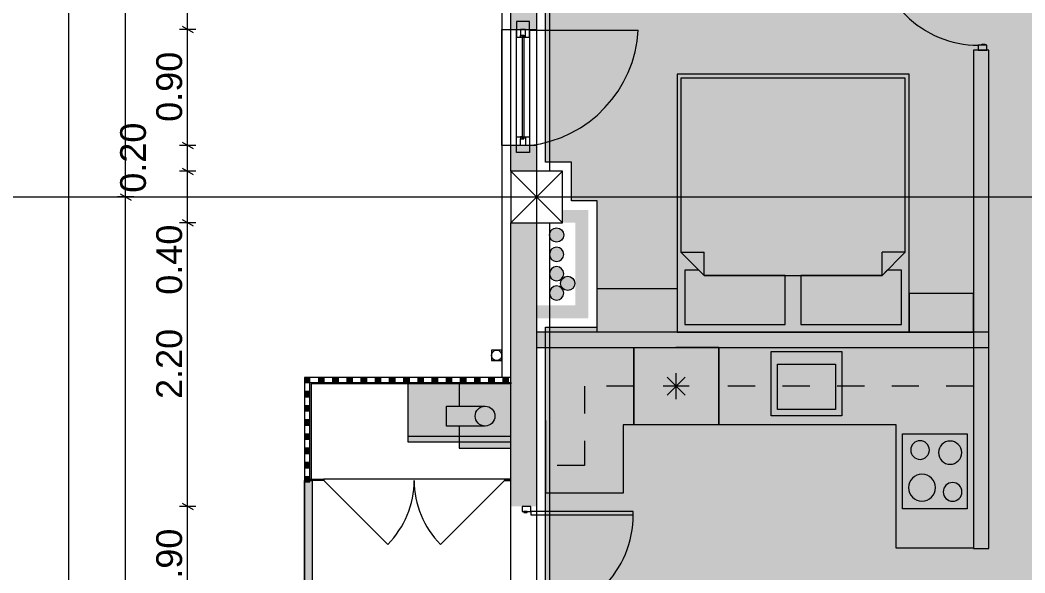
# Model space of a CAD drawing. Header units: millimetres. Extents: x 475159934 to 476245151, y 4620917055 to 4621447368.
# Drawn here: x 475229410 to 475237204, y 4621144735 to 4621149024 of the extents above; entities that cross this region are included whole.
import ezdxf

# ---------------------------------------------------------------- set-up
doc = ezdxf.new("R2010")
doc.units = ezdxf.units.MM
doc.header["$MEASUREMENT"] = 0
doc.linetypes.add('Dashed', pattern=[423.333333, 211.666667, -211.666667])
for name, color, linetype, lineweight in [('2D Drafting - General_Pen_No__1_Pen_No__7', 7, 'Continuous', 0), ('2D Drafting - General_Pen_No__250_Pen_No__2_Pen_No__250', 7, 'Continuous', 0), ('2D Drafting - General_Pen_No__250_Pen_No__2_Pen_No__7', 7, 'Continuous', 0), ('2D Drafting - General_Pen_No__250_Pen_No__7_Pen_No__250', 7, 'Continuous', 0), ('2D Drafting - General_Pen_No__250_Pen_No__7_Pen_No__7', 7, 'Continuous', 0), ('2D Drafting - General_Pen_No__7_Pen_No__7_Pen_No__7', 7, 'Continuous', 0), ('Doors_Pen_No__7_Pen_No__7_Pen_No__7', 7, 'Continuous', 0), ('G-Anno-Nplt_Pen_No__151', 151, 'Continuous', 0), ('G-Anno-Nplt_Pen_No__4', 7, 'Continuous', 0), ('gegmebi_Pen_No__1_Pen_No__7', 7, 'Continuous', 0), ('gegmebi_Pen_No__7_Pen_No__7', 7, 'Continuous', 0), ('kar-panjara_Pen_No__7_Pen_No__7_Pen_No__7', 7, 'Continuous', 0), ('New_0. გაღებები_Pen_No__210', 6, 'Continuous', 0), ('New_2D Drafting - General_Pen_No__250_Pen_No__7_Pen_No__255', 255, 'Continuous', 0), ('New_2D Drafting - General_Pen_No__30_Pen_No__9_Pen_No__9_Pen_No__255', 255, 'Continuous', 0), ('New_2D Drafting - General_Pen_No__30_Pen_No__9_Pen_No__9_Pen_No__7', 7, 'Continuous', 0), ('New_G-Anno-Nplt_Pen_No__255', 255, 'Continuous', 0), ('New_G-Anno-Nplt_Pen_No__4', 7, 'Continuous', 0), ('New_reg_nak_Pen_No__250', 7, 'Continuous', 0), ('New_reg_nak_Pen_No__7', 7, 'Continuous', 0), ('New_Structural - Bearing_Pen_No__250', 7, 'Continuous', 0), ('shaxtebi da milebi_Pen_No__1_Pen_No__1_Pen_No__1', 1, 'Continuous', 0), ('shaxtebi da milebi_Pen_No__5_Pen_No__5_Pen_No__5', 5, 'Continuous', 0), ('zoma_Pen_No__1', 1, 'Continuous', 0), ('zoma_Pen_No__142', 142, 'Continuous', 0), ('zoma_Pen_No__5_Pen_No__5', 5, 'Continuous', 0)]:
    doc.layers.add(name, color=color, linetype=linetype, lineweight=lineweight)
for name, color, linetype, lineweight, true_color in [('New_G-Anno-Nplt_Pen_No__252', 7, 'Continuous', 0, 0x666666), ('New_Interior - Furniture _Pen_No__252', 7, 'Continuous', 0, 0x666666), ('New_R03_Nakveti_Pen_No__252', 7, 'Continuous', 0, 0x666666), ('shaxtebi da milebi_Pen_No__5_Pen_No__5_Pen_No__252', 7, 'Continuous', 0, 0x666666)]:
    doc.layers.add(name, color=color, linetype=linetype, lineweight=lineweight, true_color=true_color)
for name, color, linetype in [('New_Interior - Furniture', 7, 'Continuous'), ('New_R03_Nakveti', 7, 'Continuous'), ('zoma', 7, 'Continuous')]:
    doc.layers.add(name, color=color, linetype=linetype)
doc.styles.add('GENERATED_STYLE_3', font='arial.ttf')
doc.dimstyles.new('GENERATED_STYLE__12', dxfattribs={"dimtxt": 500, "dimasz": 228, "dimexe": 0.18, "dimexo": 3, "dimgap": 0, "dimtad": 1, "dimtih": 1, "dimtoh": 1, "dimlfac": 0.001, "dimzin": 0, "dimdsep": 46, "dimtxsty": 'GENERATED_STYLE_3', "dimblk": 'ARROWHEAD_2', "dimblk1": 'ARROWHEAD_2', "dimblk2": 'ARROWHEAD_2', "dimcen": 0.09, "dimclrd": 1, "dimclre": 1, "dimclrt": 1, "dimadec": 0, "dimazin": 0, "dimtfac": 1, "dimtdec": 4, "dimtmove": 2, "dimatfit": 3, "dimfxl": 1, "dimtolj": 1, "dimtzin": 0, "dimarcsym": 0})
doc.dimstyles.new('GENERATED_STYLE__3', dxfattribs={"dimtxt": 200, "dimasz": 64.421331, "dimexe": 0.18, "dimexo": 3, "dimgap": 0, "dimtad": 1, "dimtih": 1, "dimtoh": 1, "dimlfac": 0.001, "dimzin": 0, "dimdsep": 46, "dimtxsty": 'GENERATED_STYLE_3', "dimblk": 'ARROWHEAD_2', "dimblk1": 'ARROWHEAD_2', "dimblk2": 'ARROWHEAD_2', "dimcen": 0.09, "dimclrd": 142, "dimclre": 142, "dimclrt": 142, "dimadec": 0, "dimazin": 0, "dimtfac": 1, "dimtdec": 4, "dimtmove": 0, "dimatfit": 3, "dimfxl": 1, "dimtolj": 1, "dimtzin": 0, "dimarcsym": 0})
doc.dimstyles.new('GENERATED_STYLE__6', dxfattribs={"dimtxt": 200, "dimasz": 64.421331, "dimexe": 0.18, "dimexo": 3, "dimgap": 0, "dimtad": 1, "dimlfac": 0.001, "dimzin": 0, "dimdsep": 46, "dimtxsty": 'GENERATED_STYLE_3', "dimblk": 'ARROWHEAD_2', "dimblk1": 'ARROWHEAD_2', "dimblk2": 'ARROWHEAD_2', "dimcen": 0.09, "dimclrd": 142, "dimclre": 142, "dimclrt": 142, "dimadec": 0, "dimazin": 0, "dimtfac": 1, "dimtdec": 4, "dimtmove": 0, "dimatfit": 3, "dimfxl": 1, "dimtolj": 1, "dimtzin": 0, "dimarcsym": 0})

# ---------------------------------------------------------------- blocks, each defined once
blk = doc.blocks.new('Kitchen Layout 26_2')
at = {"layer": 'New_Interior - Furniture _Pen_No__252', "color": 251, "linetype": 'Dashed', "lineweight": 0, "true_color": 0x666666}
for p, q in [((4009.1, 2811.2), (4009, 834.5)), ((4309.1, 2811.2), (4009.1, 2811.2)), ((4309, 834.5), (4309.1, 2811.2)), ((4009, 834.5), (4309, 834.5)), ((4309, 175.1), (4009, 175.1)), ((4009, 175.1), (4009, -207.5)), ((4309, -507.5), (4309, 175.1)), ((3394.3, -207.4), (3394.2, -507.4)), ((4009, -207.5), (3394.3, -207.4)), ((3394.2, -507.4), (4309, -507.5))]:
    blk.add_line(p, q, dxfattribs=at)
at = {"layer": 'New_Interior - Furniture _Pen_No__252', "color": 251, "linetype": 'Continuous', "lineweight": 0, "true_color": 0x666666}
for p, q in [((3829, 1740.9), (3829, 1290.9)), ((4179, 1740.9), (3829, 1740.9)), ((4179, 1290.9), (4179, 1740.9)), ((3829, 1290.9), (4179, 1290.9)), ((3938.3, 575.5), (4079.7, 434.1)), ((3938.3, 434.1), (4079.7, 575.5)), ((4009, 604.8), (4009, 404.8)), ((3909, 504.8), (4109, 504.8))]:
    blk.add_line(p, q, dxfattribs=at)
at = {"layer": 'New_Interior - Furniture _Pen_No__252', "color": 251, "linetype": 'Continuous', "lineweight": 0, "true_color": 0x666666, "flags": 128}
for points in [[(4309.1, 2811.2), (2750.7, 2811.2), (2750.7, 2211.2), (3709.1, 2211.2), (3709, 834.5), (4309, 834.5), (4309, 503.1)], [(3058, 2261.2), (3638, 2261.2), (3638, 2761.2), (3058, 2761.2)], [(3779, 1790.9), (3779, 1240.9), (4279, 1240.9), (4279, 1790.9)], [(3709, 834.5), (3709, 175.1), (4309, 175.1), (4309, 834.5)], [(3179.7, -507.4), (4309, -507.5), (4309, 175.1), (3709, 175.1), (3709, 92.5), (3179.7, 92.6)]]:
    blk.add_lwpolyline(points, close=True, dxfattribs=at)
at = {"layer": 'New_Interior - Furniture _Pen_No__252', "color": 251, "linetype": 'Continuous', "lineweight": 0, "true_color": 0x666666}
for centre, radius in [((3188.5, 2648.7), 72.5), ((3493, 2629.2), 90), ((3221.5, 2411.2), 105), ((3513.3, 2396.2), 72.5)]:
    blk.add_circle(centre, radius, dxfattribs=at)
blk = doc.blocks.new('Bed Layout 23_3')
at = {"layer": 'New_R03_Nakveti_Pen_No__252', "color": 251, "linetype": 'Continuous', "lineweight": 0, "true_color": 0x666666}
for p, q in [((-900, 0), (-1400, 0)), ((-1400, 0), (-1400, -300)), ((-900, -300), (-900, 0)), ((900, 0), (-900, 0)), ((-900, 0), (-900, -2000)), ((900, -2000), (900, 0)), ((-1400, -300), (-900, -300)), ((-690, -440), (-870, -620)), ((0, -440), (-690, -440)), ((-690, -440), (-690, -620)), ((690, -440), (0, -440)), ((870, -620), (690, -440)), ((690, -440), (690, -620)), ((-870, -620), (-870, -1970)), ((-870, -620), (-690, -620)), ((870, -620), (690, -620)), ((870, -1970), (870, -620)), ((-900, -2000), (900, -2000)), ((-870, -1970), (0, -1970)), ((0, -1970), (870, -1970))]:
    blk.add_line(p, q, dxfattribs=at)
at = {"layer": 'New_R03_Nakveti_Pen_No__252', "color": 251, "linetype": 'Continuous', "lineweight": 0, "true_color": 0x666666, "flags": 128}
for points in [[(-60, -440), (-60, -60), (-840, -60), (-840, -480), (-730, -480), (-690, -440)], [(690, -440), (730, -480), (840, -480), (840, -60), (60, -60), (60, -440)]]:
    blk.add_lwpolyline(points, close=True, dxfattribs=at)
blk = doc.blocks.new('*D847', base_point=(475826095.8, 4621095193.2))
at = {"layer": 'zoma_Pen_No__1', "color": 1, "linetype": 'Continuous', "lineweight": 0, "transparency": 16777216}
for p, q in [((475225307.6, 4621139826.5), (475225307.6, 4621140276.5)), ((475233216.8, 4621139826.5), (475233216.8, 4621140276.5)), ((475225394.2, 4621140201.5), (475225221, 4621139901.5)), ((475233130.2, 4621139901.5), (475233303.4, 4621140201.5)), ((475225160.9, 4621140051.5), (475225307.6, 4621140051.5)), ((475225307.6, 4621140051.5), (475233216.8, 4621140051.5)), ((475233216.8, 4621140051.5), (475233363.5, 4621140051.5))]:
    blk.add_line(p, q, dxfattribs=at)
at = {"layer": 'zoma_Pen_No__1', "color": 1, "lineweight": 0, "transparency": 16777216, "insert": (475227050.5, 4621140151.5), "char_height": 500, "attachment_point": 7, "style": 'GENERATED_STYLE_3'}
blk.add_mtext('\\A1;{\\pql;\\fArial|b0|i0|c204|p0;\\W1.000000;46.52}', dxfattribs=at)
blk = doc.blocks.new('ARROWHEAD_2')
at = {"color": 0, "linetype": 'Continuous', "lineweight": 0}
for p, q in [((-0.378, -0.655), (0.378, 0.655)), ((0, 0), (-1, 0))]:
    blk.add_line(p, q, dxfattribs=at)
blk = doc.blocks.new('*D889', base_point=(475826095.8, 4621095193.2))
at = {"layer": 'zoma_Pen_No__142', "color": 142, "linetype": 'Continuous', "lineweight": 0, "transparency": 16777216}
for p, q in [((475233236.3, 4621161611.3), (475233187.3, 4621161526.6)), ((475233211.8, 4621161505.4), (475233211.8, 4621161632.5)), ((475233636.3, 4621161611.3), (475233587.3, 4621161526.6)), ((475233611.8, 4621161505.4), (475233611.8, 4621161632.5)), ((475233170.4, 4621161569), (475233211.8, 4621161569)), ((475233211.8, 4621161569), (475233611.8, 4621161569))]:
    blk.add_line(p, q, dxfattribs=at)
at = {"layer": 'zoma_Pen_No__142', "color": 142, "lineweight": 0, "transparency": 16777216, "insert": (475232653.5, 4621161609), "char_height": 200, "attachment_point": 7, "style": 'GENERATED_STYLE_3'}
blk.add_mtext('\\A1;{\\pql;\\fArial|b0|i0|c204|p0;\\W1.000000;0.40}', dxfattribs=at)
blk = doc.blocks.new('*D890', base_point=(475826095.8, 4621095193.2))
at = {"layer": 'zoma_Pen_No__142', "color": 142, "linetype": 'Continuous', "lineweight": 0, "transparency": 16777216}
for p, q in [((475233636.3, 4621161611.3), (475233587.3, 4621161526.6)), ((475233611.8, 4621161505.4), (475233611.8, 4621161632.5)), ((475240136.3, 4621161611.3), (475240087.3, 4621161526.6)), ((475240111.8, 4621161505.4), (475240111.8, 4621161632.5)), ((475233611.8, 4621161569), (475240111.8, 4621161569))]:
    blk.add_line(p, q, dxfattribs=at)
at = {"layer": 'zoma_Pen_No__142', "color": 142, "lineweight": 0, "transparency": 16777216, "char_height": 200, "attachment_point": 7, "style": 'GENERATED_STYLE_3'}
for s, insert in [('\\A1;{\\pql;\\fArial|b0|i0|c204|p0;\\W1.000000;6.50}', (475236594.9, 4621161609)), ('\\A1;{\\pql;\\fArial|b0|i0|c204|p0;\\W1.000000;0.40}', (475239553.5, 4621161609))]:
    blk.add_mtext(s, dxfattribs=dict(at, insert=insert))
blk = doc.blocks.new('*D949', base_point=(475826095.8, 4621095193.2))
at = {"layer": 'zoma_Pen_No__142', "color": 142, "linetype": 'Continuous', "lineweight": 0, "transparency": 16777216}
for p, q in [((475230291.8, 4621147651.5), (475230164.7, 4621147651.5)), ((475230185.9, 4621147676), (475230270.7, 4621147627.1)), ((475230228.3, 4621140251.5), (475230228.3, 4621147651.5)), ((475230291.8, 4621140251.5), (475230164.7, 4621140251.5)), ((475230185.9, 4621140276), (475230270.7, 4621140227.1)), ((475230228.3, 4621140210.1), (475230228.3, 4621140251.5))]:
    blk.add_line(p, q, dxfattribs=at)
at = {"layer": 'zoma_Pen_No__142', "color": 142, "lineweight": 0, "transparency": 16777216, "insert": (475230188.3, 4621143684.6), "char_height": 200, "attachment_point": 7, "rotation": 90, "style": 'GENERATED_STYLE_3'}
blk.add_mtext('\\A1;{\\pql;\\fArial|b0|i0|c204|p0;\\W1.000000;7.40}', dxfattribs=at)
blk = doc.blocks.new('*D950', base_point=(475826095.8, 4621095193.2))
at = {"layer": 'zoma_Pen_No__142', "color": 142, "linetype": 'Continuous', "lineweight": 0, "transparency": 16777216}
for p, q in [((475230291.8, 4621155051.5), (475230164.7, 4621155051.5)), ((475230270.7, 4621155027.1), (475230185.9, 4621155076)), ((475230228.3, 4621147651.5), (475230228.3, 4621155051.5)), ((475230291.8, 4621147651.5), (475230164.7, 4621147651.5)), ((475230185.9, 4621147676), (475230270.7, 4621147627.1))]:
    blk.add_line(p, q, dxfattribs=at)
at = {"layer": 'zoma_Pen_No__142', "color": 142, "lineweight": 0, "transparency": 16777216, "insert": (475230188.3, 4621151084.6), "char_height": 200, "attachment_point": 7, "rotation": 90, "style": 'GENERATED_STYLE_3'}
blk.add_mtext('\\A1;{\\pql;\\fArial|b0|i0|c204|p0;\\W1.000000;7.40}', dxfattribs=at)
blk = doc.blocks.new('*D952', base_point=(475826095.8, 4621095193.2))
at = {"layer": 'zoma_Pen_No__142', "color": 142, "linetype": 'Continuous', "lineweight": 0, "transparency": 16777216}
for p, q in [((475229829.6, 4621159381.7), (475229744.8, 4621159430.6)), ((475229787.2, 4621159406.2), (475229787.2, 4621159447.6)), ((475229850.7, 4621159406.2), (475229723.6, 4621159406.2)), ((475229787.2, 4621140051.5), (475229787.2, 4621159406.2)), ((475229850.7, 4621140051.5), (475229723.6, 4621140051.5)), ((475229744.8, 4621140076), (475229829.6, 4621140027.1)), ((475229787.2, 4621140010.1), (475229787.2, 4621140051.5))]:
    blk.add_line(p, q, dxfattribs=at)
at = {"layer": 'zoma_Pen_No__142', "color": 142, "lineweight": 0, "transparency": 16777216, "insert": (475229747.2, 4621149385.6), "char_height": 200, "attachment_point": 7, "rotation": 90, "style": 'GENERATED_STYLE_3'}
blk.add_mtext('\\A1;{\\pql;\\fArial|b0|i0|c204|p0;\\W1.000000;19.35}', dxfattribs=at)
blk = doc.blocks.new('*D955', base_point=(475826095.8, 4621095193.2))
at = {"layer": 'zoma_Pen_No__142', "color": 142, "linetype": 'Continuous', "lineweight": 0, "transparency": 16777216}
for p, q in [((475230772.9, 4621145251.5), (475230645.8, 4621145251.5)), ((475230666.9, 4621145276), (475230751.7, 4621145227.1)), ((475230709.3, 4621144351.5), (475230709.3, 4621145251.5)), ((475230666.9, 4621144376), (475230751.7, 4621144327.1)), ((475230772.9, 4621144351.5), (475230645.8, 4621144351.5))]:
    blk.add_line(p, q, dxfattribs=at)
at = {"layer": 'zoma_Pen_No__142', "color": 142, "lineweight": 0, "transparency": 16777216, "insert": (475230669.3, 4621144534.6), "char_height": 200, "attachment_point": 7, "rotation": 90, "style": 'GENERATED_STYLE_3'}
blk.add_mtext('\\A1;{\\pql;\\fArial|b0|i0|c204|p0;\\W1.000000;0.90}', dxfattribs=at)
blk = doc.blocks.new('*D956', base_point=(475826095.8, 4621095193.2))
at = {"layer": 'zoma_Pen_No__142', "color": 142, "linetype": 'Continuous', "lineweight": 0, "transparency": 16777216}
for p, q in [((475230772.9, 4621147451.5), (475230645.8, 4621147451.5)), ((475230666.9, 4621147476), (475230751.7, 4621147427.1)), ((475230709.3, 4621145251.5), (475230709.3, 4621147451.5)), ((475230772.9, 4621145251.5), (475230645.8, 4621145251.5)), ((475230666.9, 4621145276), (475230751.7, 4621145227.1))]:
    blk.add_line(p, q, dxfattribs=at)
at = {"layer": 'zoma_Pen_No__142', "color": 142, "lineweight": 0, "transparency": 16777216, "char_height": 200, "attachment_point": 7, "rotation": 90, "style": 'GENERATED_STYLE_3'}
for s, insert in [('\\A1;{\\pql;\\fArial|b0|i0|c204|p0;\\W1.000000;0.40}', (475230669.3, 4621146893.2)), ('\\A1;{\\pql;\\fArial|b0|i0|c204|p0;\\W1.000000;2.20}', (475230669.3, 4621146084.6))]:
    blk.add_mtext(s, dxfattribs=dict(at, insert=insert))
blk = doc.blocks.new('*D957', base_point=(475826095.8, 4621095193.2))
at = {"layer": 'zoma_Pen_No__142', "color": 142, "linetype": 'Continuous', "lineweight": 0, "transparency": 16777216}
for p, q in [((475230772.9, 4621147851.5), (475230645.8, 4621147851.5)), ((475230666.9, 4621147876), (475230751.7, 4621147827.1)), ((475230709.3, 4621147451.5), (475230709.3, 4621147851.5)), ((475230772.9, 4621147451.5), (475230645.8, 4621147451.5)), ((475230666.9, 4621147476), (475230751.7, 4621147427.1))]:
    blk.add_line(p, q, dxfattribs=at)
at = {"layer": 'zoma_Pen_No__142', "color": 142, "lineweight": 0, "transparency": 16777216, "insert": (475230389.3, 4621147684.6), "char_height": 200, "attachment_point": 7, "rotation": 90, "style": 'GENERATED_STYLE_3'}
blk.add_mtext('\\A1;{\\pql;\\fArial|b0|i0|c204|p0;\\W1.000000;0.20}', dxfattribs=at)
blk = doc.blocks.new('*D958', base_point=(475826095.8, 4621095193.2))
at = {"layer": 'zoma_Pen_No__142', "color": 142, "linetype": 'Continuous', "lineweight": 0, "transparency": 16777216}
for p, q in [((475230772.9, 4621148051.5), (475230645.8, 4621148051.5)), ((475230666.9, 4621148076), (475230751.7, 4621148027.1)), ((475230709.3, 4621147851.5), (475230709.3, 4621148051.5)), ((475230772.9, 4621147851.5), (475230645.8, 4621147851.5)), ((475230666.9, 4621147876), (475230751.7, 4621147827.1))]:
    blk.add_line(p, q, dxfattribs=at)
blk = doc.blocks.new('*D959', base_point=(475826095.8, 4621095193.2))
at = {"layer": 'zoma_Pen_No__142', "color": 142, "linetype": 'Continuous', "lineweight": 0, "transparency": 16777216}
for p, q in [((475230666.9, 4621148976), (475230751.7, 4621148927.1)), ((475230772.9, 4621148951.5), (475230645.8, 4621148951.5)), ((475230709.3, 4621148051.5), (475230709.3, 4621148951.5)), ((475230772.9, 4621148051.5), (475230645.8, 4621148051.5)), ((475230666.9, 4621148076), (475230751.7, 4621148027.1))]:
    blk.add_line(p, q, dxfattribs=at)
at = {"layer": 'zoma_Pen_No__142', "color": 142, "lineweight": 0, "transparency": 16777216, "insert": (475230669.3, 4621148234.6), "char_height": 200, "attachment_point": 7, "rotation": 90, "style": 'GENERATED_STYLE_3'}
blk.add_mtext('\\A1;{\\pql;\\fArial|b0|i0|c204|p0;\\W1.000000;0.90}', dxfattribs=at)
blk = doc.blocks.new('*D960', base_point=(475826095.8, 4621095193.2))
at = {"layer": 'zoma_Pen_No__142', "color": 142, "linetype": 'Continuous', "lineweight": 0, "transparency": 16777216}
for p, q in [((475230772.9, 4621154851.5), (475230645.8, 4621154851.5)), ((475230666.9, 4621154876), (475230751.7, 4621154827.1)), ((475230709.3, 4621148951.5), (475230709.3, 4621154851.5)), ((475230666.9, 4621148976), (475230751.7, 4621148927.1)), ((475230772.9, 4621148951.5), (475230645.8, 4621148951.5))]:
    blk.add_line(p, q, dxfattribs=at)
at = {"layer": 'zoma_Pen_No__142', "color": 142, "lineweight": 0, "transparency": 16777216, "char_height": 200, "attachment_point": 7, "rotation": 90, "style": 'GENERATED_STYLE_3'}
for s, insert in [('\\A1;{\\pql;\\fArial|b0|i0|c204|p0;\\W1.000000;0.40}', (475230669.3, 4621154293.2)), ('\\A1;{\\pql;\\fArial|b0|i0|c204|p0;\\W1.000000;5.90}', (475230669.3, 4621151634.6))]:
    blk.add_mtext(s, dxfattribs=dict(at, insert=insert))
blk = doc.blocks.new('*D968', base_point=(475826095.8, 4621095193.2))
at = {"layer": 'zoma_Pen_No__142', "color": 142, "linetype": 'Continuous', "lineweight": 0, "transparency": 16777216}
for p, q in [((475300034.2, 4621159381.7), (475299949.4, 4621159430.6)), ((475299991.8, 4621159406.2), (475299991.8, 4621159447.6)), ((475300055.4, 4621159406.2), (475299928.2, 4621159406.2)), ((475299991.8, 4621140051.5), (475299991.8, 4621159406.2)), ((475300055.4, 4621140051.5), (475299928.2, 4621140051.5)), ((475299949.4, 4621140076), (475300034.2, 4621140027.1)), ((475299991.8, 4621140010.1), (475299991.8, 4621140051.5))]:
    blk.add_line(p, q, dxfattribs=at)
at = {"layer": 'zoma_Pen_No__142', "color": 142, "lineweight": 0, "transparency": 16777216, "insert": (475299951.8, 4621149385.6), "char_height": 200, "attachment_point": 7, "rotation": 90, "style": 'GENERATED_STYLE_3'}
blk.add_mtext('\\A1;{\\pql;\\fArial|b0|i0|c204|p0;\\W1.000000;19.35}', dxfattribs=at)

msp = doc.modelspace()

# ---------------------------------------------------------------- hatches: boundary and pattern name
at = {"layer": '2D Drafting - General_Pen_No__250_Pen_No__2_Pen_No__7', "linetype": 'Continuous', "lineweight": 0}
for points in [[(475236924.923, 4621144925.695), (475236924.923, 4621148789.73), (475236805.53, 4621148789.73), (475236805.53, 4621144925.695)], [(475236924.923, 4621146603.404), (475233416.775, 4621146603.404), (475233416.775, 4621146484.011), (475236924.923, 4621146484.011)]]:
    msp.add_hatch(color=7, dxfattribs=at).paths.add_polyline_path(points)
at = {"layer": '2D Drafting - General_Pen_No__250_Pen_No__7_Pen_No__7', "linetype": 'Continuous', "lineweight": 0}
for points in [[(475233416.775, 4621154851.525), (475233416.775, 4621148951.525), (475233216.775, 4621148951.525), (475233216.775, 4621154851.525)], [(475233416.775, 4621148051.525), (475233416.775, 4621147851.525), (475233216.775, 4621147851.525), (475233216.775, 4621148051.525)], [(475233416.775, 4621146711.337), (475233816.775, 4621146711.337), (475233816.775, 4621147551.525), (475233716.775, 4621147551.525), (475233616.775, 4621147551.525), (475233616.775, 4621147451.525), (475233716.775, 4621147451.525), (475233716.775, 4621146811.525), (475233416.775, 4621146811.525)], [(475233416.775, 4621147451.525), (475233416.775, 4621145251.523), (475233216.775, 4621145251.523), (475233216.775, 4621147451.525)], [(475231666.862, 4621145460.9), (475231656.862, 4621145460.9), (475231656.862, 4621146211.522), (475231666.862, 4621146211.522), (475233216.775, 4621146211.522), (475233216.775, 4621146201.522), (475231666.862, 4621146201.522)], [(475231766.858, 4621145451.195), (475231656.858, 4621145451.195), (475231656.858, 4621145461.195), (475231766.858, 4621145461.195)], [(475233216.775, 4621145461.195), (475233166.858, 4621145461.195), (475233166.858, 4621145451.195), (475233216.775, 4621145451.195)]]:
    msp.add_hatch(color=7, dxfattribs=at).paths.add_polyline_path(points)
at = {"layer": 'G-Anno-Nplt_Pen_No__151', "linetype": 'Continuous', "lineweight": 0, "true_color": 0x1f2f3f}
msp.add_hatch(color=169, dxfattribs=at).paths.add_polyline_path([(475233486.775, 4621146641.337), (475233886.775, 4621146641.337), (475233886.775, 4621147621.525), (475233686.775, 4621147621.525), (475233686.775, 4621147921.525), (475233486.775, 4621147921.525), (475233486.775, 4621153881.525), (475236987.246, 4621153881.525), (475236987.246, 4621154981.525), (475240046.775, 4621154981.525), (475240046.775, 4621154781.525), (475240046.775, 4621151042.386), (475240116.775, 4621151042.386), (475240116.775, 4621150161.9), (475239716.775, 4621150161.9), (475239716.775, 4621149401.882), (475240246.775, 4621149401.882), (475240246.775, 4621147921.525), (475240046.775, 4621147921.525), (475240046.775, 4621147821.525), (475239526.587, 4621147821.525), (475239526.587, 4621147251.525), (475240316.775, 4621147251.525), (475240316.775, 4621145045.695), (475240246.775, 4621145045.695), (475240246.775, 4621140521.525), (475240046.775, 4621140521.525), (475240046.775, 4621140321.531), (475236786.775, 4621140321.531), (475236786.775, 4621142621.531), (475233486.775, 4621142621.531)])
at = {"layer": 'New_2D Drafting - General_Pen_No__250_Pen_No__7_Pen_No__255', "linetype": 'Continuous', "lineweight": 0}
for points in [[(475233216.78, 4621146201.522), (475233216.78, 4621145751.522), (475232416.78, 4621145751.522), (475232416.78, 4621146201.522)], [(475233216.78, 4621146201.522), (475233216.775, 4621145701.522), (475232816.78, 4621145701.526), (475232816.781, 4621145874.511), (475232716.778, 4621145874.512), (475232716.78, 4621146028.538), (475232816.783, 4621146028.537), (475232816.784, 4621146201.526)]]:
    msp.add_hatch(color=255, dxfattribs=at).paths.add_polyline_path(points)
at = {"layer": 'New_2D Drafting - General_Pen_No__30_Pen_No__9_Pen_No__9_Pen_No__255', "linetype": 'Continuous', "lineweight": 0}
for points in [[(475231616.858, 4621146211.522), (475231656.858, 4621146211.522), (475231656.858, 4621146251.522), (475231616.858, 4621146251.522)], [(475231766.857, 4621146251.522), (475231766.857, 4621146211.522), (475231726.857, 4621146211.522), (475231726.857, 4621146251.522)], [(475231876.857, 4621146251.522), (475231876.857, 4621146211.522), (475231836.857, 4621146211.522), (475231836.857, 4621146251.522)], [(475231986.857, 4621146251.522), (475231986.857, 4621146211.522), (475231946.857, 4621146211.522), (475231946.857, 4621146251.522)], [(475232096.857, 4621146251.522), (475232096.857, 4621146211.522), (475232056.857, 4621146211.522), (475232056.857, 4621146251.522)], [(475232206.857, 4621146251.522), (475232206.857, 4621146211.522), (475232166.857, 4621146211.522), (475232166.857, 4621146251.522)], [(475232316.857, 4621146251.522), (475232316.857, 4621146211.522), (475232276.857, 4621146211.522), (475232276.857, 4621146251.522)], [(475232426.857, 4621146251.522), (475232426.857, 4621146211.522), (475232386.857, 4621146211.522), (475232386.857, 4621146251.522)], [(475232536.857, 4621146251.522), (475232536.857, 4621146211.522), (475232496.857, 4621146211.522), (475232496.857, 4621146251.522)], [(475232646.857, 4621146251.522), (475232646.857, 4621146211.522), (475232606.857, 4621146211.522), (475232606.857, 4621146251.522)], [(475232756.857, 4621146251.522), (475232756.857, 4621146211.522), (475232716.857, 4621146211.522), (475232716.857, 4621146251.522)], [(475232866.857, 4621146251.522), (475232866.857, 4621146211.522), (475232826.857, 4621146211.522), (475232826.857, 4621146251.522)], [(475232976.857, 4621146251.522), (475232976.857, 4621146211.522), (475232936.857, 4621146211.522), (475232936.857, 4621146251.522)], [(475233086.857, 4621146251.522), (475233086.857, 4621146211.522), (475233046.857, 4621146211.522), (475233046.857, 4621146251.522)], [(475233196.857, 4621146251.522), (475233196.857, 4621146211.522), (475233156.857, 4621146211.522), (475233156.857, 4621146251.522)], [(475231616.858, 4621146101.522), (475231656.858, 4621146101.522), (475231656.858, 4621146141.522), (475231616.858, 4621146141.522)], [(475231616.858, 4621145991.522), (475231656.858, 4621145991.522), (475231656.858, 4621146031.522), (475231616.858, 4621146031.522)], [(475231616.858, 4621145881.522), (475231656.858, 4621145881.522), (475231656.858, 4621145921.522), (475231616.858, 4621145921.522)], [(475231616.858, 4621145771.522), (475231656.858, 4621145771.522), (475231656.858, 4621145811.522), (475231616.858, 4621145811.522)], [(475231616.858, 4621145661.522), (475231656.858, 4621145661.522), (475231656.858, 4621145701.522), (475231616.858, 4621145701.522)], [(475231616.858, 4621145551.522), (475231656.858, 4621145551.522), (475231656.858, 4621145591.522), (475231616.858, 4621145591.522)], [(475231616.858, 4621145441.522), (475231656.858, 4621145441.522), (475231656.858, 4621145481.522), (475231616.858, 4621145481.522)]]:
    msp.add_hatch(color=255, dxfattribs=at).paths.add_polyline_path(points)
at = {"layer": 'New_G-Anno-Nplt_Pen_No__255', "linetype": 'Continuous', "lineweight": 0}
for points in [[(475233886.775, 4621146941.337), (475234505.53, 4621146941.337), (475234505.53, 4621146603.332), (475233886.775, 4621146603.332)], [(475231616.858, 4621140051.531), (475231616.858, 4621145451.195), (475231676.858, 4621145451.195), (475231676.858, 4621140111.532), (475233216.775, 4621140111.532), (475233216.775, 4621140051.531)]]:
    msp.add_hatch(color=255, dxfattribs=at).paths.add_polyline_path(points)
at = {"layer": 'shaxtebi da milebi_Pen_No__1_Pen_No__1_Pen_No__1', "linetype": 'Continuous', "lineweight": 0}
msp.add_hatch(color=1, dxfattribs=at).paths.add_polyline_path([(475233571.775, 4621147301.525, 1), (475233571.775, 4621147411.525, 1)])
at = {"layer": 'shaxtebi da milebi_Pen_No__5_Pen_No__5_Pen_No__252', "linetype": 'Continuous', "lineweight": 0, "true_color": 0x666666}
msp.add_hatch(color=251, dxfattribs=at).paths.add_polyline_path([(475233602.889, 4621146981.525, -1), (475233712.889, 4621146981.525, -1)])
at = {"layer": 'shaxtebi da milebi_Pen_No__5_Pen_No__5_Pen_No__5', "linetype": 'Continuous', "lineweight": 0}
for points in [[(475233571.775, 4621147261.525, 1), (475233571.775, 4621147151.525, 1)], [(475233571.775, 4621147111.525, 1), (475233571.775, 4621147001.525, 1)], [(475233571.775, 4621146961.525, 1), (475233571.775, 4621146851.525, 1)]]:
    msp.add_hatch(color=5, dxfattribs=at).paths.add_polyline_path(points)

# ---------------------------------------------------------------- linework, layer by layer
at = {"layer": '2D Drafting - General_Pen_No__1_Pen_No__7', "color": 7, "linetype": 'Continuous', "lineweight": 0}
for p, q in [((475233216.775, 4621147451.525), (475233616.775, 4621147851.525)), ((475233616.775, 4621147451.525), (475233216.775, 4621147851.525))]:
    msp.add_line(p, q, dxfattribs=at)
at = {"layer": '2D Drafting - General_Pen_No__1_Pen_No__7', "color": 7, "linetype": 'Continuous', "lineweight": 0, "flags": 128}
for points in [[(475233216.775, 4621147851.525), (475233216.775, 4621154851.525), (475233516.775, 4621154851.525), (475233516.775, 4621147851.525)], [(475233216.775, 4621147451.525), (475233616.775, 4621147451.525), (475233616.775, 4621147851.525), (475233216.775, 4621147851.525)], [(475233216.775, 4621140451.525), (475233216.775, 4621147451.525), (475233516.775, 4621147451.525), (475233516.775, 4621140451.525)]]:
    msp.add_lwpolyline(points, close=True, dxfattribs=at)
at = {"layer": '2D Drafting - General_Pen_No__1_Pen_No__7', "color": 7, "linetype": 'Continuous', "lineweight": 0}
msp.add_circle((475233106.832, 4621146422.842), 40, dxfattribs=at)
at = {"layer": '2D Drafting - General_Pen_No__250_Pen_No__2_Pen_No__250', "color": 7, "linetype": 'Continuous', "lineweight": 0, "flags": 128}
for points in [[(475236924.923, 4621144925.695), (475236924.923, 4621148789.73), (475236805.53, 4621148789.73), (475236805.53, 4621144925.695)], [(475236924.923, 4621146603.404), (475233416.775, 4621146603.404), (475233416.775, 4621146484.011), (475236924.923, 4621146484.011)]]:
    msp.add_lwpolyline(points, close=True, dxfattribs=at)
at = {"layer": '2D Drafting - General_Pen_No__250_Pen_No__7_Pen_No__250', "color": 7, "linetype": 'Continuous', "lineweight": 0, "flags": 128}
for points in [[(475231666.862, 4621145460.9), (475231656.862, 4621145460.9), (475231656.862, 4621146211.522), (475231666.862, 4621146211.522), (475233216.775, 4621146211.522), (475233216.775, 4621146201.522), (475231666.862, 4621146201.522)], [(475231766.858, 4621145451.195), (475231656.858, 4621145451.195), (475231656.858, 4621145461.195), (475231766.858, 4621145461.195)], [(475233216.775, 4621145461.195), (475233166.858, 4621145461.195), (475233166.858, 4621145451.195), (475233216.775, 4621145451.195)]]:
    msp.add_lwpolyline(points, close=True, dxfattribs=at)
at = {"layer": '2D Drafting - General_Pen_No__7_Pen_No__7_Pen_No__7', "color": 7, "linetype": 'Continuous', "lineweight": 0}
for centre, start, end in [((475236841.918, 4621149623.552), 180, 270.0016827), ((475233371.298, 4621145185.346), 269.9998034, 0.0014849)]:
    msp.add_arc(centre, 794.311, start, end, dxfattribs=at)
at = {"layer": 'Doors_Pen_No__7_Pen_No__7_Pen_No__7', "color": 7, "linetype": 'Continuous', "lineweight": 0, "flags": 128}
for points in [[(475236909.675, 4621148789.73), (475236909.675, 4621148829.241), (475236841.941, 4621148829.241), (475236841.941, 4621148789.73)], [(475236895.275, 4621148838.13), (475236895.275, 4621148829.241), (475236868.608, 4621148829.241), (475236868.608, 4621148838.13)], [(475233303.563, 4621145251.522), (475233303.564, 4621145212.011), (475233371.297, 4621145212.012), (475233371.296, 4621145251.523)], [(475233317.964, 4621145212.011), (475233317.964, 4621145203.122), (475233344.631, 4621145203.123), (475233344.631, 4621145212.012)], [(475233371.297, 4621145212.012), (475233371.298, 4621145185.346), (475234165.609, 4621145185.366), (475234165.609, 4621145212.033)]]:
    msp.add_lwpolyline(points, close=True, dxfattribs=at)
at = {"layer": 'G-Anno-Nplt_Pen_No__4', "color": 7, "linetype": 'Continuous', "lineweight": 0, "flags": 128}
msp.add_lwpolyline([(475240046.775, 4621140321.531), (475236786.775, 4621140321.531), (475236786.775, 4621142621.531), (475233486.775, 4621142621.531), (475233486.775, 4621146641.337), (475233886.775, 4621146641.337), (475233886.775, 4621147621.525), (475233686.775, 4621147621.525), (475233686.775, 4621147921.525), (475233486.775, 4621147921.525), (475233486.775, 4621153881.525), (475236987.246, 4621153881.525), (475236987.246, 4621154981.525), (475240046.775, 4621154981.525)], dxfattribs=at)
msp.add_lwpolyline([(475231616.858, 4621146251.523), (475231616.858, 4621140051.532), (475233216.775, 4621140051.532), (475233216.775, 4621140451.525), (475233616.775, 4621140451.525), (475233616.775, 4621140051.532), (475236516.775, 4621140051.532), (475236516.775, 4621142351.531), (475233216.775, 4621142351.531), (475233216.775, 4621146251.522)], close=True, dxfattribs=at)
at = {"layer": 'gegmebi_Pen_No__1_Pen_No__7', "color": 7, "linetype": 'Continuous', "lineweight": 0, "flags": 128}
for points in [[(475232816.781, 4621145874.511), (475232816.78, 4621145701.526), (475233216.775, 4621145701.522), (475233216.78, 4621146201.522), (475232816.784, 4621146201.526), (475232816.783, 4621146028.537)], [(475233016.78, 4621145874.509), (475232716.778, 4621145874.512), (475232716.78, 4621146028.538), (475233016.781, 4621146028.535)]]:
    msp.add_lwpolyline(points, dxfattribs=at)
at = {"layer": 'gegmebi_Pen_No__7_Pen_No__7', "color": 7, "linetype": 'Continuous', "lineweight": 0}
for p, q in [((475233066.832, 4621146462.842), (475233066.832, 4621146382.842)), ((475233146.832, 4621146462.842), (475233066.832, 4621146462.842)), ((475233146.832, 4621146382.842), (475233146.832, 4621146462.842)), ((475233066.832, 4621146382.842), (475233146.832, 4621146382.842))]:
    msp.add_line(p, q, dxfattribs=at)
at = {"layer": 'kar-panjara_Pen_No__7_Pen_No__7_Pen_No__7', "color": 7, "linetype": 'Continuous', "lineweight": 0, "flags": 128}
for points in [[(475233361.099, 4621148891.85), (475233361.127, 4621149011.85), (475233261.127, 4621149011.85), (475233261.127, 4621148891.85)], [(475233261.125, 4621148051.525), (475233261.156, 4621148951.525), (475233360.982, 4621148951.525), (475233361.072, 4621148051.525)], [(475233291.243, 4621148951.525), (475233291.243, 4621148906.525), (475233306.243, 4621148906.525), (475233316.243, 4621148906.525), (475233316.243, 4621148891.85), (475233331.243, 4621148891.85), (475233331.243, 4621148951.525)], [(475233291.243, 4621148891.85), (475233291.243, 4621148906.525), (475233306.243, 4621148906.525), (475233306.243, 4621148891.85)], [(475233306.243, 4621148101.952), (475233306.243, 4621148906.525), (475233316.243, 4621148906.525), (475233316.243, 4621148101.952)], [(475233361.072, 4621148116.952), (475233361.072, 4621147996.952), (475233261.127, 4621147996.952), (475233261.127, 4621148116.952)], [(475233291.243, 4621148051.522), (475233291.243, 4621148101.952), (475233306.243, 4621148101.952), (475233316.243, 4621148101.952), (475233316.243, 4621148116.952), (475233331.243, 4621148116.952), (475233331.243, 4621148051.522)], [(475233291.243, 4621148116.952), (475233291.243, 4621148101.952), (475233306.243, 4621148101.952), (475233306.243, 4621148116.952)]]:
    msp.add_lwpolyline(points, close=True, dxfattribs=at)
at = {"layer": 'New_0. გაღებები_Pen_No__210', "color": 6, "linetype": 'Continuous', "lineweight": 0}
msp.add_line((475233361.316, 4621148946.492), (475234205.169, 4621148946.492), dxfattribs=at)
msp.add_arc((475233253.643, 4621148998.344), 952.937, 276.4962211, 356.8808757, dxfattribs=at)
at = {"layer": 'New_2D Drafting - General_Pen_No__30_Pen_No__9_Pen_No__9_Pen_No__7', "color": 7, "linetype": 'Continuous', "lineweight": 0, "flags": 128}
for points in [[(475231616.858, 4621146211.522), (475231656.858, 4621146211.522), (475231656.858, 4621146251.522), (475231616.858, 4621146251.522)], [(475231766.857, 4621146251.522), (475231766.857, 4621146211.522), (475231726.857, 4621146211.522), (475231726.857, 4621146251.522)], [(475231876.857, 4621146251.522), (475231876.857, 4621146211.522), (475231836.857, 4621146211.522), (475231836.857, 4621146251.522)], [(475231986.857, 4621146251.522), (475231986.857, 4621146211.522), (475231946.857, 4621146211.522), (475231946.857, 4621146251.522)], [(475232096.857, 4621146251.522), (475232096.857, 4621146211.522), (475232056.857, 4621146211.522), (475232056.857, 4621146251.522)], [(475232206.857, 4621146251.522), (475232206.857, 4621146211.522), (475232166.857, 4621146211.522), (475232166.857, 4621146251.522)], [(475232316.857, 4621146251.522), (475232316.857, 4621146211.522), (475232276.857, 4621146211.522), (475232276.857, 4621146251.522)], [(475232426.857, 4621146251.522), (475232426.857, 4621146211.522), (475232386.857, 4621146211.522), (475232386.857, 4621146251.522)], [(475232536.857, 4621146251.522), (475232536.857, 4621146211.522), (475232496.857, 4621146211.522), (475232496.857, 4621146251.522)], [(475232646.857, 4621146251.522), (475232646.857, 4621146211.522), (475232606.857, 4621146211.522), (475232606.857, 4621146251.522)], [(475232756.857, 4621146251.522), (475232756.857, 4621146211.522), (475232716.857, 4621146211.522), (475232716.857, 4621146251.522)], [(475232866.857, 4621146251.522), (475232866.857, 4621146211.522), (475232826.857, 4621146211.522), (475232826.857, 4621146251.522)], [(475232976.857, 4621146251.522), (475232976.857, 4621146211.522), (475232936.857, 4621146211.522), (475232936.857, 4621146251.522)], [(475233086.857, 4621146251.522), (475233086.857, 4621146211.522), (475233046.857, 4621146211.522), (475233046.857, 4621146251.522)], [(475233196.857, 4621146251.522), (475233196.857, 4621146211.522), (475233156.857, 4621146211.522), (475233156.857, 4621146251.522)], [(475231616.858, 4621146101.522), (475231656.858, 4621146101.522), (475231656.858, 4621146141.522), (475231616.858, 4621146141.522)], [(475231616.858, 4621145991.522), (475231656.858, 4621145991.522), (475231656.858, 4621146031.522), (475231616.858, 4621146031.522)], [(475231616.858, 4621145881.522), (475231656.858, 4621145881.522), (475231656.858, 4621145921.522), (475231616.858, 4621145921.522)], [(475231616.858, 4621145771.522), (475231656.858, 4621145771.522), (475231656.858, 4621145811.522), (475231616.858, 4621145811.522)], [(475231616.858, 4621145661.522), (475231656.858, 4621145661.522), (475231656.858, 4621145701.522), (475231616.858, 4621145701.522)], [(475231616.858, 4621145551.522), (475231656.858, 4621145551.522), (475231656.858, 4621145591.522), (475231616.858, 4621145591.522)], [(475231616.858, 4621145441.522), (475231656.858, 4621145441.522), (475231656.858, 4621145481.522), (475231616.858, 4621145481.522)]]:
    msp.add_lwpolyline(points, close=True, dxfattribs=at)
at = {"layer": 'New_G-Anno-Nplt_Pen_No__252', "color": 251, "linetype": 'Continuous', "lineweight": 0, "true_color": 0x666666, "flags": 128}
msp.add_lwpolyline([(475233886.775, 4621146941.337), (475234505.53, 4621146941.337), (475234505.53, 4621146603.332), (475233886.775, 4621146603.332)], close=True, dxfattribs=at)
at = {"layer": 'New_G-Anno-Nplt_Pen_No__4', "color": 7, "linetype": 'Continuous', "lineweight": 0, "flags": 128}
msp.add_lwpolyline([(475231616.858, 4621140051.531), (475231616.858, 4621145451.195), (475231676.858, 4621145451.195), (475231676.858, 4621140111.532), (475233216.775, 4621140111.532), (475233216.775, 4621140051.531)], close=True, dxfattribs=at)
at = {"layer": 'New_reg_nak_Pen_No__250', "color": 7, "linetype": 'Continuous', "lineweight": 0}
for p, q in [((475232416.78, 4621145797), (475233216.78, 4621145797)), ((475233166.858, 4621145461.195), (475231766.858, 4621145461.195))]:
    msp.add_line(p, q, dxfattribs=at)
at = {"layer": 'New_reg_nak_Pen_No__250', "color": 7, "linetype": 'Continuous', "lineweight": 0, "flags": 128}
msp.add_lwpolyline([(475233216.78, 4621146201.522), (475232416.78, 4621146201.522), (475232416.78, 4621145751.522), (475233216.78, 4621145751.522)], close=True, dxfattribs=at)
at = {"layer": 'New_reg_nak_Pen_No__250', "color": 7, "linetype": 'Continuous', "lineweight": 0}
msp.add_circle((475233016.78, 4621145951.522), 77.013, dxfattribs=at)
at = {"layer": 'New_reg_nak_Pen_No__7', "color": 7, "linetype": 'Continuous', "lineweight": 0, "flags": 128}
msp.add_lwpolyline([(475233616.775, 4621155321.525), (475233146.774, 4621155321.525), (475233146.829, 4621146251.522)], dxfattribs=at)
msp.add_lwpolyline([(475233416.778, 4621148051.525), (475233146.778, 4621148051.525), (475233146.778, 4621148951.525), (475233416.778, 4621148951.525)], close=True, dxfattribs=at)
at = {"layer": 'New_Structural - Bearing_Pen_No__250', "color": 7, "linetype": 'Continuous', "lineweight": 0}
for p, q in [((475231766.858, 4621145451.195), (475232261.832, 4621144956.22)), ((475233166.858, 4621145451.195), (475232671.883, 4621144956.22))]:
    msp.add_line(p, q, dxfattribs=at)
for centre, start, end in [((475231766.858, 4621145451.195), 315, 0), ((475233166.858, 4621145451.195), 180, 225)]:
    msp.add_arc(centre, 700, start, end, dxfattribs=at)
at = {"layer": 'shaxtebi da milebi_Pen_No__1_Pen_No__1_Pen_No__1', "color": 1, "linetype": 'Continuous', "lineweight": 0, "flags": 128}
msp.add_lwpolyline([(475233571.775, 4621147301.525, -1), (475233571.775, 4621147411.525, -1)], format="xyb", close=True, dxfattribs=at)
at = {"layer": 'shaxtebi da milebi_Pen_No__5_Pen_No__5_Pen_No__252', "color": 251, "linetype": 'Continuous', "lineweight": 0, "true_color": 0x666666, "flags": 128}
msp.add_lwpolyline([(475233602.889, 4621146981.525, -1), (475233712.889, 4621146981.525, -1)], format="xyb", close=True, dxfattribs=at)
at = {"layer": 'shaxtebi da milebi_Pen_No__5_Pen_No__5_Pen_No__5', "color": 5, "linetype": 'Continuous', "lineweight": 0, "flags": 128}
for points in [[(475233571.775, 4621147261.525, 1), (475233571.775, 4621147151.525, 1)], [(475233571.775, 4621147111.525, 1), (475233571.775, 4621147001.525, 1)], [(475233571.775, 4621146961.525, 1), (475233571.775, 4621146851.525, 1)]]:
    msp.add_lwpolyline(points, format="xyb", close=True, dxfattribs=at)
at = {"layer": 'zoma_Pen_No__5_Pen_No__5', "color": 5, "linetype": 'Continuous', "lineweight": 0}
for p, q in [((475233416.775, 4621162687.507), (475233416.775, 4621134452.213)), ((475229336.224, 4621147651.525), (475300763.831, 4621147651.525))]:
    msp.add_line(p, q, dxfattribs=at)

# ---------------------------------------------------------------- block references
at = {"layer": 'New_Interior - Furniture', "color": 1, "linetype": 'Continuous', "lineweight": 0, "xscale": -1, "zscale": 1000, "rotation": 270}
msp.add_blockref('Kitchen Layout 26_2', (475233994.286, 4621142175.029), dxfattribs=at)
at = {"layer": 'New_R03_Nakveti', "color": 7, "linetype": 'Continuous', "lineweight": 0, "zscale": 1000, "rotation": 179.9985127409801}
msp.add_blockref('Bed Layout 23_3', (475235405.53, 4621146603.368), dxfattribs=at)

# ---------------------------------------------------------------- dimensions: what is measured, and where the dimension line sits
at = {"layer": 'zoma', "color": 142, "linetype": 'Continuous', "lineweight": 0}
for base, p1, p2, picture, middle in [((475233611.8, 4621161568.965), (475233211.807, 4621141187.013), (475233611.8, 4621141187.013), '*D889', (475232912.386, 4621161708.965)), ((475240111.8, 4621161568.965), (475233611.8, 4621141187.013), (475240111.8, 4621141187.013), '*D890', (475236853.796, 4621161708.965))]:
    dim = msp.add_linear_dim(base=base, p1=p1, p2=p2, dimstyle='GENERATED_STYLE__3', dxfattribs=at)
    dim.commit()
    dim.dimension.update_dxf_attribs({"geometry": picture, "text_midpoint": middle, "dimtype": 160})
for base, p1, p2, picture, middle in [((475229787.171, 4621159406.159), (475231459.487, 4621140051.524), (475253174.993, 4621159406.159), '*D952', (475229647.171, 4621149720.668)), ((475299991.81, 4621159406.159), (475233700.384, 4621140051.524), (475255415.89, 4621159406.159), '*D968', (475299851.81, 4621149720.668)), ((475230228.269, 4621155051.524), (475229553.177, 4621147651.524), (475229787.171, 4621155051.524), '*D950', (475230088.269, 4621151343.52)), ((475230709.324, 4621154851.524), (475233154.346, 4621148951.525), (475231459.487, 4621154851.524), '*D960', (475230569.324, 4621151893.52)), ((475230709.324, 4621148951.525), (475233154.346, 4621148051.525), (475233154.346, 4621148951.525), '*D959', (475230569.324, 4621148493.521)), ((475230709.324, 4621147851.524), (475231459.487, 4621147451.524), (475231459.487, 4621147851.524), '*D957', (475230569.324, 4621147152.103)), ((475230709.324, 4621148051.525), (475231459.487, 4621147851.524), (475233154.346, 4621148051.525), '*D958', (475230289.324, 4621147943.52)), ((475230228.269, 4621147651.524), (475229599.735, 4621140251.524), (475229553.177, 4621147651.524), '*D949', (475230088.269, 4621143943.52)), ((475230709.324, 4621147451.524), (475233224.343, 4621145251.523), (475231459.487, 4621147451.524), '*D956', (475230569.324, 4621146343.52)), ((475230709.324, 4621145251.523), (475233224.343, 4621144351.523), (475233224.343, 4621145251.523), '*D955', (475230569.324, 4621144793.52))]:
    dim = msp.add_linear_dim(base=base, p1=p1, p2=p2, angle=90, dimstyle='GENERATED_STYLE__6', dxfattribs=at)
    dim.commit()
    dim.dimension.update_dxf_attribs({"geometry": picture, "text_midpoint": middle, "dimtype": 160, "text_rotation": 90})
at = {"layer": 'zoma', "color": 1, "linetype": 'Continuous', "lineweight": 0}
dim = msp.add_linear_dim(base=(475233216.775, 4621140051.525), p1=(475225307.609, 4621140051.525), p2=(475233216.775, 4621155251.525), text='46.52', dimstyle='GENERATED_STYLE__12', dxfattribs=at)
dim.commit()
dim.dimension.update_dxf_attribs({"geometry": '*D847', "text_midpoint": (475227888.027, 4621140401.525), "dimtype": 160})

doc.saveas('drawing.dxf')
